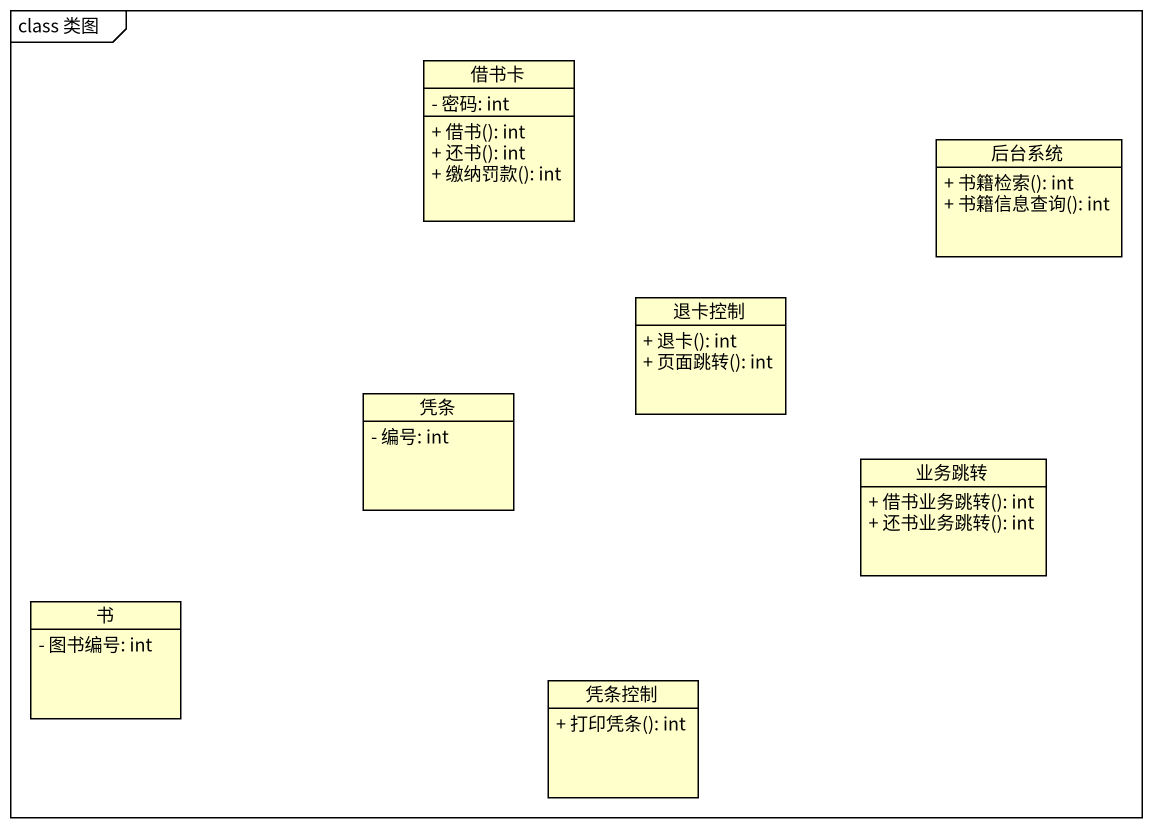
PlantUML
@startuml
mainframe class 类图
hide circle
hide empty members
skinparam classAttributeIconSize 0
class 借书卡 {
  - 密码: int
  + 借书(): int
  + 还书(): int
  + 缴纳罚款(): int
}
class 后台系统 {
  + 书籍检索(): int
  + 书籍信息查询(): int
}
class 退卡控制 {
  + 退卡(): int
  + 页面跳转(): int
}
class 凭条 {
  - 编号: int
}
class 业务跳转 {
  + 借书业务跳转(): int
  + 还书业务跳转(): int
}
class 书 {
  - 图书编号: int
}
class 凭条控制 {
  + 打印凭条(): int
}
@enduml
